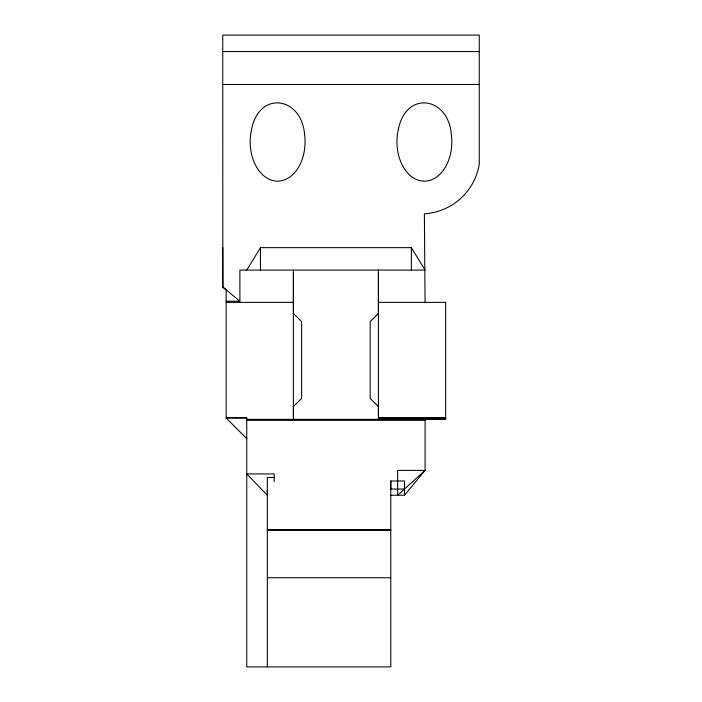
<?xml version="1.0" encoding="UTF-8"?>
<svg xmlns="http://www.w3.org/2000/svg" width="702" height="702" viewBox="0 0 702 702"><rect width="100%" height="100%" fill="white"/><g stroke="black" fill="none" stroke-linecap="round" stroke-linejoin="round"><path stroke-width="1.05" d="M246.753 270.086L260.468 247.648L411.354 247.648L425.07 270.086L239.891 270.086L239.891 301.193L222.832 287.136L222.745 35.1L479.255 35.1L479.255 164.426A59.416 59.416 0 0 1 424.385 213.803L425.07 302.36M246.753 438.68L226.176 418.023L226.176 289.794L222.745 286.986M267.33 489.926L267.33 495.261L246.753 473.929L274.184 473.929L274.184 481.651M293.392 418.585L293.392 419.348L293.392 270.086M293.392 416.637L293.392 406.423M293.392 313.601L293.392 272.788M378.431 418.594L445.647 418.682L378.431 419.348L378.431 406.423M378.431 313.601L378.431 270.086L378.431 417.69L445.647 417.69M404.492 489.04L404.492 480.993L390.777 480.993L390.777 489.04L404.492 489.04L404.492 495.261L390.777 495.261M404.492 495.261L425.07 470.393L425.07 419.348M378.431 313.373L370.2 321.604L370.2 398.446L378.431 406.677M293.392 406.677L301.623 398.446L301.623 321.604L293.392 313.373M445.647 418.682L378.431 418.971L425.07 418.576L425.07 417.69M222.745 51.562L479.255 51.562M222.745 84.477L479.255 84.477M226.176 301.193L239.891 301.193M226.176 302.36L293.392 302.36M378.431 302.36L445.647 302.36L445.647 419.348L246.753 419.348M226.176 417.69L246.753 417.69L246.753 666.9L390.777 666.9L390.777 480.993M226.176 418.023L246.753 418.023M246.753 420.34L425.07 420.34M274.184 477.465L267.33 477.465L267.33 666.9M267.33 529.729L390.777 529.729M267.33 530.273L390.777 530.273M267.33 577.755L390.777 577.755M445.647 418.19L378.431 418.129L378.431 419.348M222.745 247.648L222.832 287.136M411.354 247.648L411.354 270.086M260.468 247.648L260.468 270.086M251.527 129.545L250.667 134.354A56.599 56.599 0 0 0 250.667 149.157C252.387 163.487 261.442 180.616 277.615 181.256C293.787 180.616 302.843 163.487 304.563 149.157A56.599 56.599 0 0 0 304.563 134.354C301.535 96.692 259.222 90.093 251.527 129.545M398.297 129.545L397.437 134.354A56.599 56.599 0 0 0 397.437 149.157C399.157 163.487 408.213 180.616 424.385 181.256C440.558 180.616 449.613 163.487 451.333 149.157A56.599 56.599 0 0 0 451.333 134.354C448.306 96.692 405.993 90.093 398.297 129.545M425.07 470.393L397.639 495.261L397.639 470.393L425.07 470.393"/></g></svg>
